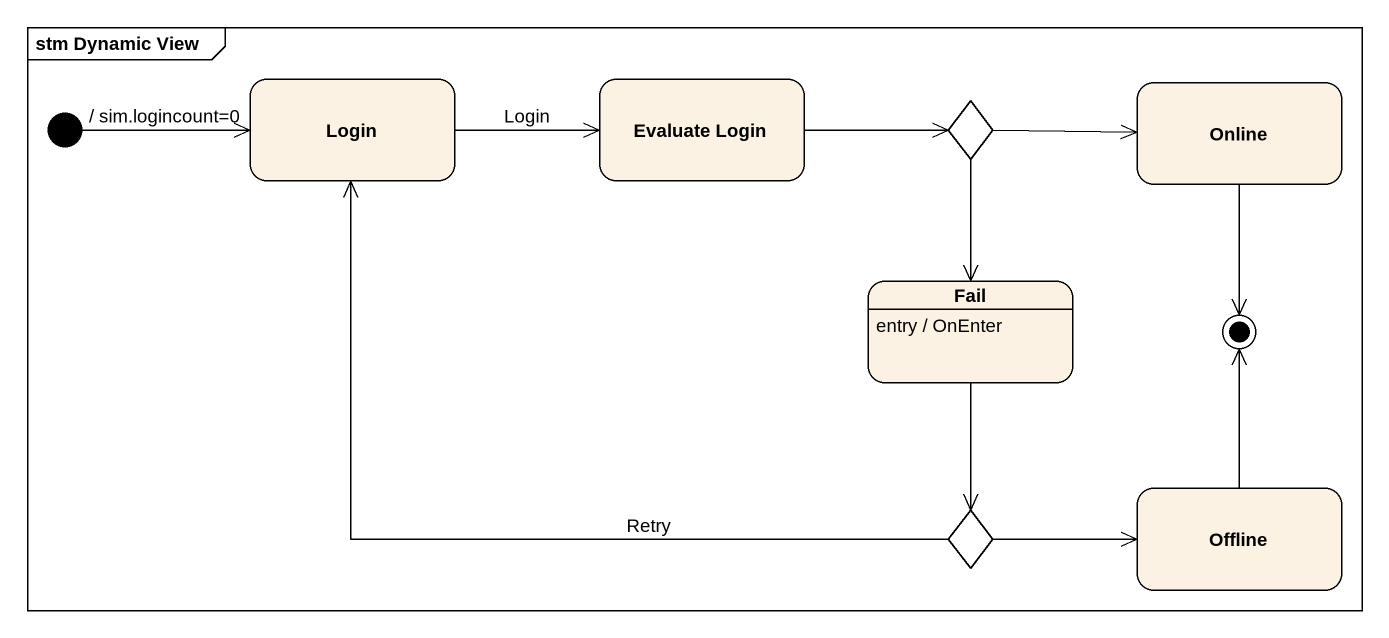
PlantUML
@startuml
mainframe stm Dynamic View
hide empty description
state Login
state "Evaluate Login" as Evaluate_Login
state choice1 <<choice>>
state Online
state Fail
Fail : entry / OnEnter
state Offline
state choice2 <<choice>>
[*] -right-> Login : / sim.logincount=0
Login -right-> Evaluate_Login : Login
Evaluate_Login -right-> choice1
choice1 -right-> Online
choice1 --> Fail
Fail --> choice2
choice2 -up-> Login : Retry
choice2 -right-> Offline
Online --> [*]
Offline -up-> [*]
@enduml
